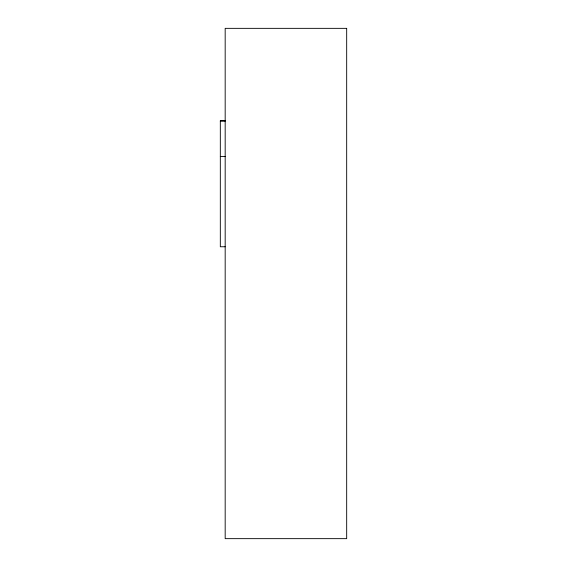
<?xml version="1.0" encoding="UTF-8"?>
<svg xmlns="http://www.w3.org/2000/svg" width="567" height="567" viewBox="0 0 567 567"><rect width="100%" height="100%" fill="white"/><g stroke="black" fill="none" stroke-linecap="round" stroke-linejoin="round"><path stroke-width="0.85" d="M225.177 120.601L220.322 120.601L220.322 246.758L225.177 246.758M220.322 121.203L225.177 121.203M220.322 156.535L225.177 156.535M346.678 28.35L225.177 28.35L225.177 538.65L346.678 538.65L346.678 28.35"/></g></svg>
